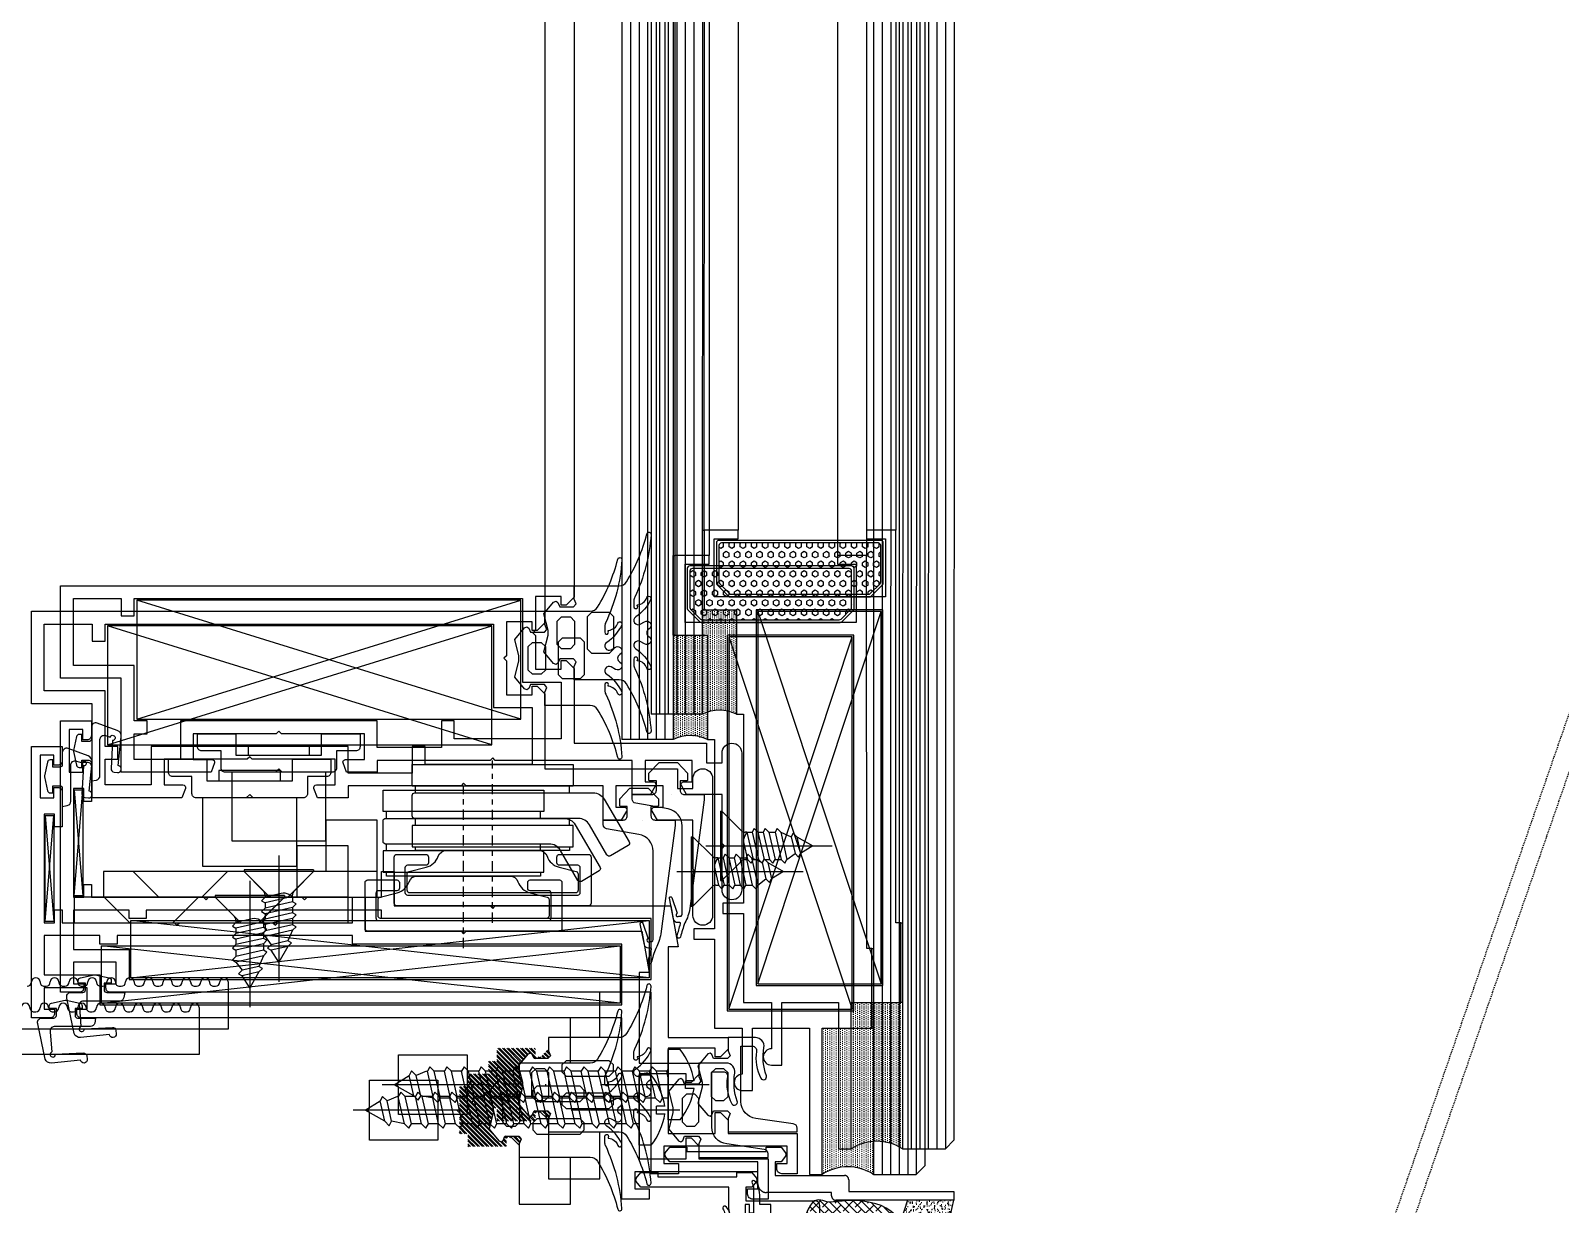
# Model space of a CAD drawing. Header units: inches. Extents: x 4821 to 127877, y 58012 to 433683.
# Drawn here: x 92570.2 to 92749, y 148926.7 to 149063.9 of the extents above; entities that cross this region are included whole.
import ezdxf

# ---------------------------------------------------------------- set-up
doc = ezdxf.new("R2010")
doc.units = ezdxf.units.IN
doc.header["$MEASUREMENT"] = 0
for name, pattern in [('$1$AUSGEZOGEN', [0]), ('$1$Center', [29.999999, 12, -6, 6, -6]), ('$1$DASHDOT', [25.4, 12.7, -6.35, 0, -6.35]), ('$1$DASHED2', [0.375, 0.25, -0.125])]:
    doc.linetypes.add(name, pattern=pattern)
for name, color, linetype in [('$1$A-HAT', 8, 'Continuous'), ('$1$ACC', 2, 'Continuous'), ('$1$BEAM', 2, 'Continuous'), ('A-FURN-FIXD', 10, 'Continuous'), ('A-FURN-FREE', 10, 'Continuous'), ('A-WAL-CMU', 7, 'Continuous')]:
    doc.layers.add(name, color=color, linetype=linetype)

# ---------------------------------------------------------------- blocks, each defined once
blk = doc.blocks.new('$1$GTSY500502')
at = {"color": 151}
blk.add_lwpolyline([(-1.78, 2.38, -0.668179), (-2.07, 1.7), (-2.35, 1.7), (-2.35, 0), (-2.01, -0.29), (-1.68, 0), (0, 0), (0, -0.49), (-1, -0.49), (-1, -0.99), (1.91, -0.99, 0.15392), (2.48, -0.81, -0.807191), (2.77, -1.07, -0.191853), (2.18, -1.52, -0.072848), (0.68, -1.72), (0, -1.72), (0, -3), (-2.5, -3), (-2.5, -2.5, 0.414214), (-2.8, -2.2), (-8.2, -2.2, 0.414214), (-8.5, -2.5), (-8.5, -3), (-11, -3), (-11, -1.72), (-11.68, -1.72, -0.072848), (-13.18, -1.52, -0.191853), (-13.77, -1.07, -0.807191), (-13.48, -0.81, 0.15392), (-12.91, -0.99), (-10, -0.99), (-10, -0.49), (-11, -0.49), (-11, 0), (-9.32, 0), (-8.99, -0.29), (-8.65, 0), (-8.65, 1.7), (-8.93, 1.7, -0.668179), (-9.22, 2.38), (-7.8, 3.8), (-3.2, 3.8)], format="xyb", close=True, dxfattribs=at)
blk.add_lwpolyline([(-3.64, 0.49), (-4.13, 0), (-6.87, 0), (-7.36, 0.49), (-7.36, 1.47), (-6.87, 1.96), (-4.13, 1.96), (-3.64, 1.47)], close=True, dxfattribs=at)
blk = doc.blocks.new('$1$silicone2')
at = {"ltscale": 0.5}
h = blk.add_hatch(dxfattribs=at)
h.set_pattern_fill('ANSI38', color=21, scale=5.416667, style=0)
h.set_pattern_definition([(45, (28504.06546, 7659.8265), (-0.478770216, 0.478770216), []), (135, (28504.06546, 7659.8265), (-1.43631065, 0.478770216), [1.692708333, -1.015625])])
h.paths.add_polyline_path([(-12.41, 16.77), (-12.72, 16.52), (-12.91, 16.28), (-13.01, 16.04), (-13.03, 15.8), (-13, 15.57), (-12.95, 15.33), (-12.88, 15.09), (-12.82, 14.85), (-12.79, 14.61), (-12.79, 14.35), (-12.8, 14.07), (-12.83, 13.76), (-12.87, 13.43), (-12.9, 13.05), (-12.93, 12.63), (-12.95, 12.15), (-12.95, 11.61), (-12.92, 11.03), (-12.86, 10.41), (-12.75, 9.78), (-12.59, 9.14), (-12.37, 8.52), (-12.07, 7.92), (-11.7, 7.36), (-11.24, 6.85), (-10.71, 6.41), (-10.11, 6.02), (-9.45, 5.7), (-8.75, 5.45), (-8.02, 5.26), (-7.27, 5.15), (-6.5, 5.11), (-5.73, 5.15), (-4.98, 5.26), (-4.25, 5.45), (-3.55, 5.7), (-2.89, 6.02), (-2.29, 6.41), (-1.76, 6.85), (-1.3, 7.36), (-0.93, 7.92), (-0.63, 8.52), (-0.41, 9.14), (-0.25, 9.78), (-0.14, 10.41), (-0.08, 11.03), (-0.05, 11.61), (-0.05, 12.15), (-0.07, 12.63), (-0.1, 13.05), (-0.13, 13.43), (-0.17, 13.76), (-0.2, 14.07), (-0.21, 14.35), (-0.21, 14.61), (-0.18, 14.85), (-0.12, 15.09), (-0.05, 15.33), (0, 15.57), (0.03, 15.8), (0.01, 16.04), (-0.09, 16.28), (-0.28, 16.52), (-0.59, 16.77), (-1.03, 17.02), (-1.59, 17.28), (-2.25, 17.52), (-3, 17.73), (-3.81, 17.92), (-4.68, 18.07), (-5.58, 18.16), (-6.5, 18.19), (-7.42, 18.16), (-8.32, 18.07), (-9.19, 17.92), (-10, 17.73), (-10.75, 17.52), (-11.41, 17.28), (-11.97, 17.02)])
h = blk.add_hatch()
h.set_pattern_fill('AR-SAND', color=11, scale=0.325)
h.set_pattern_definition([(37.5, (28504.06546, 7705.84134), (-0.020472841, 0.626217725), [0, -0.494, 0, -0.5525, 0, -0.528125]), (7.5, (28504.0655, 7705.8413), (0.57517743, 0.917197471), [0, -0.2665, 0, -0.44525, 0, -0.170625]), (327.5, (28503.6657, 7705.84134), (1.012096105, 0.001839192), [0, -0.1625, 0, -0.585, 0, -0.76375]), (317.5, (28503.6657, 7705.8413), (0.976991146, 0.285244559), [0, -0.08125, 0, -0.3835, 0, -0.43875])])
edge = h.paths.add_edge_path()
edge.add_arc((-7.69, -32.01), 32.92, 88.3807, 99.2846)
edge.add_line((-13, 0.48), (-13, 5.42))
edge.add_line((-13, 5.42), (-10.47, 6.26))
edge.add_line((-10.47, 6.26), (-10.11, 6.02))
edge.add_line((-10.11, 6.02), (-9.45, 5.7))
edge.add_line((-9.45, 5.7), (-8.75, 5.45))
edge.add_line((-8.75, 5.45), (-8.02, 5.26))
edge.add_line((-8.02, 5.26), (-7.27, 5.15))
edge.add_line((-7.27, 5.15), (-6.5, 5.11))
edge.add_line((-6.5, 5.11), (-5.73, 5.15))
edge.add_line((-5.73, 5.15), (-4.98, 5.26))
edge.add_line((-4.98, 5.26), (-4.25, 5.45))
edge.add_line((-4.25, 5.45), (-3.55, 5.7))
edge.add_line((-3.55, 5.7), (-2.89, 6.02))
edge.add_line((-2.89, 6.02), (-2.53, 6.26))
edge.add_line((-2.53, 6.26), (0, 5.42))
edge.add_line((0, 5.42), (0, 0))
edge.add_arc((-6.5, -23.05), 23.95, 74.2533, 90.6193)
at = {"color": 21, "ltscale": 0.5}
blk.add_lwpolyline([(-12.41, 16.77), (-12.72, 16.52), (-12.91, 16.28), (-13.01, 16.04), (-13.03, 15.8), (-13, 15.57), (-12.95, 15.33), (-12.88, 15.09), (-12.82, 14.85), (-12.79, 14.61), (-12.79, 14.35), (-12.8, 14.07), (-12.83, 13.76), (-12.87, 13.43), (-12.9, 13.05), (-12.93, 12.63), (-12.95, 12.15), (-12.95, 11.61), (-12.92, 11.03), (-12.86, 10.41), (-12.75, 9.78), (-12.59, 9.14), (-12.37, 8.52), (-12.07, 7.92), (-11.7, 7.36), (-11.24, 6.85), (-10.71, 6.41), (-10.11, 6.02), (-9.45, 5.7), (-8.75, 5.45), (-8.02, 5.26), (-7.27, 5.15), (-6.5, 5.11), (-5.73, 5.15), (-4.98, 5.26), (-4.25, 5.45), (-3.55, 5.7), (-2.89, 6.02), (-2.29, 6.41), (-1.76, 6.85), (-1.3, 7.36), (-0.93, 7.92), (-0.63, 8.52), (-0.41, 9.14), (-0.25, 9.78), (-0.14, 10.41), (-0.08, 11.03), (-0.05, 11.61), (-0.05, 12.15), (-0.07, 12.63), (-0.1, 13.05), (-0.13, 13.43), (-0.17, 13.76), (-0.2, 14.07), (-0.21, 14.35), (-0.21, 14.61), (-0.18, 14.85), (-0.12, 15.09), (-0.05, 15.33), (0, 15.57), (0.03, 15.8), (0.01, 16.04), (-0.09, 16.28), (-0.28, 16.52), (-0.59, 16.77), (-1.03, 17.02), (-1.59, 17.28), (-2.25, 17.52), (-3, 17.73), (-3.81, 17.92), (-4.68, 18.07), (-5.58, 18.16), (-6.5, 18.19), (-7.42, 18.16), (-8.32, 18.07), (-9.19, 17.92), (-10, 17.73), (-10.75, 17.52), (-11.41, 17.28), (-11.97, 17.02)], close=True, dxfattribs=at)
blk.add_lwpolyline([(-10.47, 6.26), (-13, 5.42), (-13, 1), (-14, 0, -0.12901), (0, 0), (0, 5.42), (-2.53, 6.26)], format="xyb", dxfattribs=at)
blk = doc.blocks.new('$1$Stay Arm 93652400PI')
at = {"layer": 'A-FURN-FIXD', "linetype": '$1$Center', "ltscale": 0.1}
blk.add_line((147.23, 130.15), (147.23, 149.12), dxfattribs=at)
at = {"layer": 'A-FURN-FIXD'}
for p, q in [((138.23, 145.32), (138.23, 146.12)), ((156.23, 145.32), (156.23, 146.12)), ((138.23, 141.52), (138.23, 142.32)), ((138.23, 141.52), (138.23, 142.32)), ((156.23, 141.52), (156.23, 142.3))]:
    blk.add_line(p, q, dxfattribs=at)
for points in [[(137.83, 146.12), (137.83, 148.62), (156.63, 148.62), (156.63, 146.12)], [(137.83, 139.02), (156.63, 139.02), (156.63, 141.52), (137.83, 141.52)]]:
    blk.add_lwpolyline(points, close=True, dxfattribs=at)
for points in [[(157.25, 142.32), (138.13, 142.32, -0.414214), (137.83, 142.62), (137.83, 145.02, -0.414214), (138.13, 145.32), (158.97, 145.32, -0.26675), (160.27, 144.58), (163.18, 139.58, -0.414214), (163.08, 139.17), (161, 137.96, -0.414214), (160.59, 138.07), (158.55, 141.58, 0.26675)], [(158.43, 132.12), (136.03, 132.12, -0.414214), (135.73, 132.42), (135.73, 137.82, -0.414214), (136.03, 138.12), (139.43, 138.12, -0.414214), (139.73, 137.82), (139.73, 137.16, -0.414214), (139.43, 136.86), (137.29, 136.86, 0.414214), (136.99, 136.56), (136.99, 133.68, 0.414214), (137.29, 133.38), (157.17, 133.38, 0.414214), (157.47, 133.68), (157.47, 136.56, 0.414214), (157.17, 136.86), (155.03, 136.86, -0.414214), (154.73, 137.16), (154.73, 137.82, -0.414214), (155.03, 138.12), (158.43, 138.12, -0.414214), (158.73, 137.82), (158.73, 132.42, -0.414214)], [(137.47, 136.13), (139.47, 136.62, 0.253533), (140.87, 137.91, -0.319758), (141.82, 138.58), (152.65, 138.58, -0.319758), (153.59, 137.91, 0.253533), (155, 136.62), (157, 136.13, -0.344221), (157.22, 135.83), (157.22, 133.93, -0.414214), (156.92, 133.63), (137.54, 133.63, -0.414214), (137.24, 133.93), (137.24, 135.83, -0.344221)]]:
    blk.add_lwpolyline(points, format="xyb", close=True, dxfattribs=at)
blk.add_lwpolyline([(156.23, 139.02), (156.23, 138.58), (138.23, 138.58), (138.23, 139.02)], dxfattribs=at)
blk = doc.blocks.new('$1$GTSY500109')
at = {"layer": 'A-FURN-FIXD'}
blk.add_lwpolyline([(5.93, -8.75, 0.57735), (5.07, -8.75, -1), (4.2, -8.25), (4.49, -7.75, 0.965781), (3.64, -7.22, -0.138673), (1.56, -8.98, -1.037842), (1.37, -8.52, 0.283592), (2.23, -7.43, -0.584426), (2.31, -7.4, 1.39494), (2.44, -7), (1.75, -7, 0.111575), (1.32, -7.1, -0.09543), (-6.01, -9, -0.91232), (-6.08, -8.51, 0.076551), (-0.47, -6.14, 0.260148), (0, -5.29), (0, 0), (1.56, 0), (2.11, -0.24), (2.45, 0.05), (2.45, 1.67), (1.96, 1.89), (1.81, 2.1), (1.92, 2.38), (3.29, 3.53), (5.21, 3.03), (5.79, 3.03), (7.71, 3.53), (9.08, 2.38), (9.19, 2.1), (9.03, 1.89), (8.55, 1.67), (8.55, 0.05), (8.88, -0.24), (9.44, 0), (11, 0), (11, -5.29, 0.260148), (11.47, -6.14, 0.076551), (17.08, -8.51, -0.91232), (17, -9, -0.09543), (9.68, -7.1, 0.111575), (9.25, -7), (8.55, -7, 1.39494), (8.69, -7.4, -0.584426), (8.77, -7.43, 0.283592), (9.62, -8.52, -1.037842), (9.43, -8.98, -0.138673), (7.36, -7.22, 0.965781), (6.51, -7.75), (6.8, -8.25, -1)], format="xyb", close=True, dxfattribs=at)
for points in [[(4.13, -0.07), (3.64, 0.42), (3.64, 1.47), (4.13, 1.96), (6.87, 1.96), (7.36, 1.47), (7.36, 0.42), (6.87, -0.07)], [(3.59, -4.6), (3.1, -4.11), (3.1, -2.07), (3.59, -1.58), (7.41, -1.58), (7.9, -2.07), (7.9, -4.11), (7.41, -4.6)]]:
    blk.add_lwpolyline(points, close=True, dxfattribs=at)
blk = doc.blocks.new('$1$Flat head screw 4.2x9mm')
at = {"color": 71}
for p, q in [((-4.05, 0), (-4.05, -0.19)), ((4.05, 0), (-4.05, 0)), ((4.05, 0), (4.05, -0.19)), ((4.05, -0.19), (-4.05, -0.19)), ((-4.05, -0.19), (-1.78, -2.47)), ((4.05, -0.19), (1.78, -2.47)), ((-1.6, -3.17), (-2.02, -3.59)), ((0.29, -2.74), (-1.6, -3.17)), ((-1.6, -2.89), (-1.6, -3.17)), ((1.6, -3.1), (-1.6, -3.83)), ((1.6, -3.1), (1.19, -2.88)), ((1.6, -3.1), (1.6, -2.89)), ((1.6, -3.1), (1.6, -3.73)), ((-2.02, -3.59), (-1.6, -3.83)), ((-1.6, -4.45), (-2.02, -4.87)), ((-2.02, -4.87), (-1.6, -5.11)), ((1.6, -3.73), (-1.6, -4.45)), ((-1.6, -3.83), (-1.6, -4.45)), ((1.6, -4.38), (-1.6, -5.11)), ((1.6, -5.01), (-1.6, -5.73)), ((-1.6, -5.11), (-1.6, -5.73)), ((2.02, -3.96), (1.6, -3.73)), ((1.6, -4.38), (2.02, -3.96)), ((1.6, -4.38), (1.6, -5.01)), ((2.02, -5.24), (1.6, -5.01)), ((1.6, -5.66), (2.02, -5.24)), ((-1.6, -5.73), (-2.02, -6.15)), ((-2.02, -6.15), (-1.6, -6.39)), ((-1.6, -7.12), (-2.02, -7.55)), ((1.6, -5.66), (-1.6, -6.39)), ((-1.6, -6.39), (-1.6, -7.12)), ((1.6, -6.4), (-1.6, -7.12)), ((1.6, -7.05), (-1.6, -7.78)), ((1.6, -7.05), (1.06, -8.29)), ((1.6, -5.66), (1.6, -6.4)), ((2.02, -6.63), (1.6, -6.4)), ((1.6, -7.05), (2.02, -6.63)), ((-2.02, -7.55), (-1.6, -7.78)), ((-1.6, -7.78), (-0.88, -8.73)), ((-0.88, -8.73), (-1.3, -9.15)), ((1.06, -8.29), (-0.88, -8.73)), ((1.48, -8.52), (1.06, -8.29)), ((1.06, -8.95), (1.48, -8.52)), ((-1.3, -9.15), (-0.88, -9.38)), ((1.06, -8.95), (-0.88, -9.38)), ((0, -10.79), (-0.88, -9.38)), ((1.06, -8.95), (0, -10.79))]:
    blk.add_line(p, q, dxfattribs=at)
at = {"color": 2}
blk.add_line((0, 1.7), (0, -13.07), dxfattribs=at)
at = {"color": 71}
for centre, radius, start, end in [((-2.2, -2.89), 0.6, 0, 45), ((0.57, -3.99), 1.28, 60.7936, 102.7393), ((2.2, -2.89), 0.6, 135, 180)]:
    blk.add_arc(centre, radius, start, end, dxfattribs=at)
blk = doc.blocks.new('$1$closekit')
at = {"layer": 'A-FURN-FREE'}
for p, q in [((-19.4, 14), (-16.4, 17)), ((-19.4, 9), (-16.4, 6)), ((-19.4, 1.05), (-16.4, 4.05)), ((-16.4, 4.05), (-18.67, 1.78)), ((-16.21, 4.05), (-16.4, 4.05)), ((-16.4, -4.05), (-16.4, 4.05)), ((-16.21, -4.05), (-16.21, 4.05)), ((-23.75, 2.02), (-23.99, 1.6)), ((-23.33, 1.6), (-23.75, 2.02)), ((-22.36, 2.02), (-22.6, 1.6)), ((-21.94, 1.6), (-22.36, 2.02)), ((-21.08, 2.02), (-21.32, 1.6)), ((-20.66, 1.6), (-21.08, 2.02)), ((-19.8, 2.02), (-20.04, 1.6)), ((-19.38, 1.6), (-19.8, 2.02)), ((-14.51, 0), (-29.28, 0)), ((-27, 0), (-25.59, 0.88)), ((-25.15, -1.06), (-27, 0)), ((-25.36, 1.3), (-25.59, 0.88)), ((-25.15, -1.06), (-25.59, 0.88)), ((-24.94, 0.88), (-25.36, 1.3)), ((-23.99, 1.6), (-24.94, 0.88)), ((-24.5, -1.06), (-24.94, 0.88)), ((-23.26, -1.6), (-23.99, 1.6)), ((-22.61, -1.6), (-23.33, 1.6)), ((-22.6, 1.6), (-23.33, 1.6)), ((-21.87, -1.6), (-22.6, 1.6)), ((-21.32, 1.6), (-21.94, 1.6)), ((-21.22, -1.6), (-21.94, 1.6)), ((-20.59, -1.6), (-21.32, 1.6)), ((-20.04, 1.6), (-20.66, 1.6)), ((-19.94, -1.6), (-20.66, 1.6)), ((-19.31, -1.6), (-20.04, 1.6)), ((-18.95, -0.29), (-19.38, 1.6)), ((-19.1, 1.6), (-19.38, 1.6)), ((-25.15, -1.06), (-24.73, -1.48)), ((-24.73, -1.48), (-24.5, -1.06)), ((-23.26, -1.6), (-24.5, -1.06)), ((-23.26, -1.6), (-22.84, -2.02)), ((-22.84, -2.02), (-22.61, -1.6)), ((-21.87, -1.6), (-22.61, -1.6)), ((-21.87, -1.6), (-21.45, -2.02)), ((-21.45, -2.02), (-21.22, -1.6)), ((-20.59, -1.6), (-21.22, -1.6)), ((-20.59, -1.6), (-20.17, -2.02)), ((-20.17, -2.02), (-19.94, -1.6)), ((-19.31, -1.6), (-19.94, -1.6)), ((-19.4, -1.05), (-16.4, -4.05)), ((-19.31, -1.6), (-19.08, -1.19)), ((-19.31, -1.6), (-19.1, -1.6)), ((-16.4, -4.05), (-18.67, -1.78)), ((-16.21, -4.05), (-16.4, -4.05))]:
    blk.add_line(p, q, dxfattribs=at)
blk.add_lwpolyline([(-16.4, -11.5), (-16.4, 20.5), (-19.4, 20.5), (-19.4, -11.5), (-10.4, -11.5), (-10.4, -5.5), (-16.4, -5.5)], dxfattribs=at)
blk.add_lwpolyline([(-4.3, -6.75, -0.414214), (-4.8, -6.25), (-4.8, -0.4), (-4.4, 0), (-4.8, 0.4), (-4.8, 6.25, -0.414214), (-4.3, 6.75), (-2.3, 6.75), (-2.3, 9, -0.414214), (-1.8, 9.5), (-0.3, 9.5), (-0.3, 5), (-2.8, 5), (-2.8, -5), (-0.3, -5), (-0.3, -9.5), (-1.8, -9.5, -0.414214), (-2.3, -9), (-2.3, -6.75)], format="xyb", close=True, dxfattribs=at)
for points in [[(-12.8, 5.5), (-12.8, -5.5), (-4.8, -5.5), (-4.8, 5.5)], [(-2.8, -3.59), (-1.62, -3.59), (-1.62, 3.59), (-2.8, 3.59)]]:
    blk.add_lwpolyline(points, close=True, dxfattribs=at)
for centre, radius, start, end in [((-19.1, 2.2), 0.6, 270, 315), ((-19.1, -2.2), 0.6, 45, 90), ((-20.2, -0.57), 1.28, 330.7936, 12.7393)]:
    blk.add_arc(centre, radius, start, end, dxfattribs=at)
blk = doc.blocks.new('$1$latsg')
at = {"color": 16}
blk.add_line((0, -4.63), (0, -4.63), dxfattribs=at)
at = {"color": 151}
blk.add_lwpolyline([(0, -2.33, -0.414214), (-0.5, -2.83), (-1.6, -2.83), (-1.6, -2.05, 0.414214), (-1.7, -1.95), (-2.49, -1.95), (-3.73, -3.14), (-3.73, -5.28), (-2.49, -6.47), (-1.7, -6.47, 0.414214), (-1.6, -6.37), (-1.6, -5.59), (-0.5, -5.59, -0.414214), (0, -6.09), (0, -8.42), (0.49, -8.42, 0.033024), (0.62, -8.41), (13.31, -6.73, 0.089231), (14.99, -6.16, -0.031349), (16.66, -5.63, 1.042186), (16.52, -5.25, 0.003956), (15.1, -5.64, -0.540004), (14.96, -5.55), (14.96, -5.32, 0.357511), (14.56, -4.83), (12.11, -4.34, 0.933108), (12.03, -4.63), (13.86, -5.26, -1.216572), (14.2, -5.46, -0.554991), (13.97, -5.84), (3.65, -5.84, -0.36397), (1.68, -4.19), (1.02, -0.41, 0.36397), (0.52, 0), (0, 0)], format="xyb", close=True, dxfattribs=at)
blk = doc.blocks.new('$1$GTSY500112')
at = {"layer": 'A-FURN-FIXD'}
blk.add_lwpolyline([(5.93, -11.75, 0.57735), (5.07, -11.75, -1), (4.2, -11.25), (4.49, -10.75, 0.965781), (3.64, -10.22, -0.138673), (1.56, -11.98, -1.037842), (1.37, -11.52, 0.283592), (2.23, -10.43, -0.584426), (2.31, -10.4, 1.39494), (2.44, -10), (1.75, -10, 0.111575), (1.32, -10.1, -0.09543), (-6.01, -12, -0.91232), (-6.08, -11.51, 0.076551), (-0.47, -9.14, 0.260148), (0, -8.29), (0, 0), (1.56, 0), (2.11, -0.24), (2.45, 0.05), (2.45, 1.67), (1.96, 1.89), (1.81, 2.1), (1.92, 2.38), (3.29, 3.53), (5.21, 3.03), (5.79, 3.03), (7.71, 3.53), (9.08, 2.38), (9.19, 2.1), (9.03, 1.89), (8.55, 1.67), (8.55, 0.05), (8.88, -0.24), (9.44, 0), (11, 0), (11, -8.29, 0.260148), (11.47, -9.14, 0.076551), (17.08, -11.51, -0.91232), (17, -12, -0.09543), (9.68, -10.1, 0.111575), (9.25, -10), (8.55, -10, 1.39494), (8.69, -10.4, -0.584426), (8.77, -10.43, 0.283592), (9.62, -11.52, -1.037842), (9.43, -11.98, -0.138673), (7.36, -10.22, 0.965781), (6.51, -10.75), (6.8, -11.25, -1)], format="xyb", close=True, dxfattribs=at)
for points in [[(4.13, -0.07), (3.64, 0.42), (3.64, 1.47), (4.13, 1.96), (6.87, 1.96), (7.36, 1.47), (7.36, 0.42), (6.87, -0.07)], [(4.01, -1.58), (4.5, -2.07), (4.5, -7.11), (4.01, -7.6), (3.19, -7.6), (2.7, -7.11), (2.7, -2.07), (3.19, -1.58)], [(7.81, -7.6), (6.99, -7.6), (6.5, -7.11), (6.5, -2.07), (6.99, -1.58), (7.81, -1.58), (8.3, -2.07), (8.3, -7.11)]]:
    blk.add_lwpolyline(points, close=True, dxfattribs=at)
blk = doc.blocks.new('$1$butile2')
h = blk.add_hatch(color=11)
h.dxf.hatch_style = 1
h.paths.add_polyline_path([(9.3, 0.2), (0, 0.2), (0, 0), (9.3, 0)])
at = {"color": 11}
blk.add_lwpolyline([(9.3, 0.2), (0, 0.2), (0, 0), (9.3, 0)], close=True, dxfattribs=at)
blk = doc.blocks.new('$1$inner silicone')
h = blk.add_hatch()
h.set_pattern_fill('DOTS', scale=4)
h.paths.add_polyline_path([(12.2, 0), (12.2, -0.2), (12.2, -4), (0, -4, 0.23607), (0, 0)])
at = {"color": 7}
blk.add_line((12.2, -0.2), (12.2, 0), dxfattribs=at)
blk.add_arc((-4, -2), 4.47, 333.4347, 26.5653, dxfattribs=at)
blk = doc.blocks.new('$1$RHS4.2x32')
at = {"layer": 'A-FURN-FIXD'}
for p, q in [((1.42, 4.1), (0, 4.1)), ((0, -4.1), (0, 4.1)), ((-27.85, 2.1), (-28.13, 1.58)), ((-27.33, 1.58), (-27.85, 2.1)), ((-25.85, 2.1), (-26.14, 1.58)), ((-25.33, 1.58), (-25.85, 2.1)), ((-23.85, 2.1), (-24.14, 1.58)), ((-23.33, 1.58), (-23.85, 2.1)), ((-21.86, 2.1), (-22.14, 1.58)), ((-21.33, 1.58), (-21.86, 2.1)), ((-19.86, 2.1), (-20.15, 1.58)), ((-19.86, 2.1), (-19.34, 1.58)), ((-17.86, 2.1), (-18.15, 1.58)), ((-17.34, 1.58), (-17.86, 2.1)), ((-15.86, 2.1), (-16.15, 1.58)), ((-15.34, 1.58), (-15.86, 2.1)), ((-13.87, 2.1), (-14.15, 1.58)), ((-13.34, 1.58), (-13.87, 2.1)), ((-11.87, 2.1), (-12.16, 1.58)), ((-11.35, 1.58), (-11.87, 2.1)), ((-9.87, 2.1), (-10.16, 1.58)), ((-9.35, 1.58), (-9.87, 2.1)), ((-7.88, 2.1), (-8.16, 1.58)), ((-7.35, 1.58), (-7.88, 2.1)), ((-5.88, 2.1), (-6.17, 1.58)), ((-5.36, 1.58), (-5.88, 2.1)), ((-3.88, 2.1), (-4.17, 1.58)), ((-3.36, 1.58), (-3.88, 2.1)), ((-1.88, 2.1), (-2.17, 1.58)), ((-1.36, 1.58), (-1.88, 2.1)), ((0, 1.89), (-0.17, 1.58)), ((-32, 0), (-30.26, 1.09)), ((-29.72, -1.3), (-32, 0)), ((-29.98, 1.61), (-30.26, 1.09)), ((-29.72, -1.3), (-30.26, 1.09)), ((-29.45, 1.09), (-29.98, 1.61)), ((-28.23, 1.58), (-29.45, 1.09)), ((-28.91, -1.3), (-29.45, 1.09)), ((-27.42, -1.58), (-28.13, 1.58)), ((-26.14, 1.58), (-27.33, 1.58)), ((-26.61, -1.58), (-27.33, 1.58)), ((-25.42, -1.58), (-26.14, 1.58)), ((-24.61, -1.58), (-25.33, 1.58)), ((-24.14, 1.58), (-25.33, 1.58)), ((-23.43, -1.58), (-24.14, 1.58)), ((-22.62, -1.58), (-23.33, 1.58)), ((-22.14, 1.58), (-23.33, 1.58)), ((-21.43, -1.58), (-22.14, 1.58)), ((-20.62, -1.58), (-21.33, 1.58)), ((-20.15, 1.58), (-21.33, 1.58)), ((-19.43, -1.58), (-20.15, 1.58)), ((-18.62, -1.58), (-19.34, 1.58)), ((-18.15, 1.58), (-19.34, 1.58)), ((-17.43, -1.58), (-18.15, 1.58)), ((-16.63, -1.58), (-17.34, 1.58)), ((-16.15, 1.58), (-17.34, 1.58)), ((-15.44, -1.58), (-16.15, 1.58)), ((-14.63, -1.58), (-15.34, 1.58)), ((-14.15, 1.58), (-15.34, 1.58)), ((-13.44, -1.58), (-14.15, 1.58)), ((-13.44, -1.58), (-14.15, 1.58)), ((-12.63, -1.58), (-13.34, 1.58)), ((-12.16, 1.58), (-13.34, 1.58)), ((-11.44, -1.58), (-12.16, 1.58)), ((-10.63, -1.58), (-11.35, 1.58)), ((-10.16, 1.58), (-11.35, 1.58)), ((-9.45, -1.58), (-10.16, 1.58)), ((-8.64, -1.58), (-9.35, 1.58)), ((-8.16, 1.58), (-9.35, 1.58)), ((-7.45, -1.58), (-8.16, 1.58)), ((-6.64, -1.58), (-7.35, 1.58)), ((-6.17, 1.58), (-7.35, 1.58)), ((-5.45, -1.58), (-6.17, 1.58)), ((-4.64, -1.58), (-5.36, 1.58)), ((-4.17, 1.58), (-5.36, 1.58)), ((-3.45, -1.58), (-4.17, 1.58)), ((-3.45, -1.58), (-4.17, 1.58)), ((-2.64, -1.58), (-3.36, 1.58)), ((-2.17, 1.58), (-3.36, 1.58)), ((-1.46, -1.58), (-2.17, 1.58)), ((-0.65, -1.58), (-1.36, 1.58)), ((-0.17, 1.58), (-1.36, 1.58)), ((0, 0.81), (-0.17, 1.58)), ((3.05, 0.46), (2.04, 0.46)), ((2.04, -0.46), (2.04, 0.46)), ((-29.72, -1.3), (-29.2, -1.82)), ((-29.2, -1.82), (-28.91, -1.3)), ((-27.42, -1.58), (-28.91, -1.3)), ((-27.42, -1.58), (-26.9, -2.1)), ((-26.9, -2.1), (-26.61, -1.58)), ((-25.42, -1.58), (-26.61, -1.58)), ((-25.42, -1.58), (-24.9, -2.1)), ((-24.9, -2.1), (-24.61, -1.58)), ((-23.43, -1.58), (-24.61, -1.58)), ((-23.43, -1.58), (-22.9, -2.1)), ((-22.9, -2.1), (-22.62, -1.58)), ((-21.43, -1.58), (-22.62, -1.58)), ((-21.43, -1.58), (-20.91, -2.1)), ((-20.91, -2.1), (-20.62, -1.58)), ((-19.43, -1.58), (-20.62, -1.58)), ((-19.43, -1.58), (-18.91, -2.1)), ((-18.91, -2.1), (-18.62, -1.58)), ((-17.43, -1.58), (-18.62, -1.58)), ((-17.43, -1.58), (-16.91, -2.1)), ((-16.91, -2.1), (-16.63, -1.58)), ((-15.44, -1.58), (-16.63, -1.58)), ((-15.44, -1.58), (-14.91, -2.1)), ((-14.91, -2.1), (-14.63, -1.58)), ((-13.44, -1.58), (-14.63, -1.58)), ((-13.44, -1.58), (-12.92, -2.1)), ((-12.92, -2.1), (-12.63, -1.58)), ((-11.44, -1.58), (-12.63, -1.58)), ((-11.44, -1.58), (-10.92, -2.1)), ((-10.92, -2.1), (-10.63, -1.58)), ((-9.45, -1.58), (-10.63, -1.58)), ((-9.45, -1.58), (-8.92, -2.1)), ((-8.92, -2.1), (-8.64, -1.58)), ((-7.45, -1.58), (-8.64, -1.58)), ((-7.45, -1.58), (-6.93, -2.1)), ((-6.93, -2.1), (-6.64, -1.58)), ((-5.45, -1.58), (-6.64, -1.58)), ((-5.45, -1.58), (-4.93, -2.1)), ((-4.93, -2.1), (-4.64, -1.58)), ((-3.45, -1.58), (-4.64, -1.58)), ((-3.45, -1.58), (-2.93, -2.1)), ((-2.93, -2.1), (-2.64, -1.58)), ((-1.46, -1.58), (-2.64, -1.58)), ((-1.46, -1.58), (-0.93, -2.1)), ((-0.93, -2.1), (-0.65, -1.58)), ((0, -1.58), (-0.65, -1.58)), ((3.05, -0.46), (2.04, -0.46)), ((1.42, -4.1), (0, -4.1))]:
    blk.add_line(p, q, dxfattribs=at)
at = {"layer": 'A-FURN-FIXD', "linetype": '$1$DASHDOT'}
blk.add_line((4.78, 0), (-34, 0), dxfattribs=at)
at = {"layer": 'A-FURN-FIXD'}
for centre, start, end in [((-5.01, -0.91), 9.6294, 37.9057), ((-5.01, 0.91), 322.0943, 350.3706)]:
    blk.add_arc(centre, 8.15, start, end, dxfattribs=at)
blk = doc.blocks.new('FIRST SLAB EDGE')
at = {"extrusion": (5.69003e-07, 1.56101e-06, 1)}
h = blk.add_hatch(dxfattribs=at)
h.set_pattern_fill('HEX', color=140, scale=3, angle=89.9998)
h.set_pattern_definition([(89.99978104, (645689.60676, -1331315.18946), (-0.64951905283, 2.4822e-06), [0.375, -0.75]), (209.99978104, (645689.60676, -1331315.18946), (0.3247573768, -0.5625012411), [0.375, -0.75]), (149.99978104, (645689.60676, -1331314.81446), (-0.32476167605, -0.5624987589), [0.375, -0.75])])
edge = h.paths.add_edge_path()
edge.add_line((1200827.65, -1728395.35), (1200827.66, -1728399.6))
edge.add_arc((1200827.96, -1728399.6), 0.3, -539.9998, -494.9998)
edge.add_line((1200827.74, -1728399.81), (1200828.89, -1728400.96))
edge.add_arc((1200829.1, -1728400.75), 0.3, -494.9998, -449.9998)
edge.add_line((1200829.1, -1728401.05), (1200845.11, -1728401.05))
edge.add_arc((1200845.11, -1728400.75), 0.3, -449.9998, -404.9998)
edge.add_line((1200845.32, -1728400.96), (1200846.47, -1728399.81))
edge.add_arc((1200846.26, -1728399.6), 0.3, -404.9998, -359.9998)
edge.add_line((1200846.56, -1728399.6), (1200846.55, -1728395.35))
edge.add_arc((1200846.25, -1728395.35), 0.3, -359.9998, -269.9998)
edge.add_line((1200846.25, -1728395.05), (1200827.95, -1728395.05))
edge.add_arc((1200827.95, -1728395.35), 0.3, -629.9998, -539.9998)
h = blk.add_hatch(dxfattribs=at)
h.set_pattern_fill('DOTS', scale=4, angle=89.9998)
h.set_pattern_definition([(89.99978104, (643348.45462, -1337671.06362), (-0.2499995223, 0.12500095539), [0, -0.25])])
h.paths.add_polyline_path([(1200843.11, -1728448.75), (1200843.11, -1728465.85, -0.293351), (1200849.11, -1728465.85), (1200849.11, -1728448.75), (1200848.91, -1728448.75)])
h = blk.add_hatch(dxfattribs=at)
h.set_pattern_fill('ANSI32', angle=89.9998)
h.set_pattern_definition([(134.99978104, (638250.49382, -1317287.3258), (-0.2651660563, -0.2651640296), []), (134.99978104, (638250.49382, -1317287.14903), (-0.2651660563, -0.2651640296), [])])
h.paths.add_polyline_path([(1200801.71, -1728462.6), (1200801.71, -1728461.1), (1200800.71, -1728461.1), (1200800.71, -1728458.65), (1200800.41, -1728458.35), (1200800.71, -1728458.05), (1200800.71, -1728455.6), (1200801.71, -1728455.6), (1200801.71, -1728454.1), (1200806.21, -1728454.1), (1200806.21, -1728455.1), (1200806.81, -1728455.1), (1200807.71, -1728454.2), (1200807.71, -1728454.41), (1200807.95, -1728454.96), (1200807.65, -1728455.3), (1200806.03, -1728455.3), (1200805.82, -1728454.81), (1200805.61, -1728454.66), (1200805.33, -1728454.77), (1200804.18, -1728456.14), (1200804.67, -1728458.06), (1200804.67, -1728458.64), (1200804.18, -1728460.56), (1200805.33, -1728461.93), (1200805.61, -1728462.04), (1200805.82, -1728461.89), (1200806.03, -1728461.4), (1200807.65, -1728461.4), (1200807.95, -1728461.74), (1200807.71, -1728462.29), (1200807.71, -1728462.5), (1200806.81, -1728461.6), (1200806.21, -1728461.6), (1200806.21, -1728462.6)])
at = {"layer": '$1$A-HAT', "linetype": '$1$DASHED2', "ltscale": 0.5, "extrusion": (5.69003e-07, 1.56101e-06, 1), "elevation": -2.34}
blk.add_lwpolyline([(1200907.54, -1728477.85), (1201072.75, -1728002.24), (1200907.58, -1727670.55)], dxfattribs=at)
at = {"layer": '$1$ACC', "color": 101, "extrusion": (5.69003e-07, 1.56101e-06, 1), "elevation": -2.01}
for points in [[(1200827.65, -1728394.75, 0.414214), (1200827.35, -1728395.05), (1200827.35, -1728399.72, 0.198912), (1200827.44, -1728399.94), (1200828.77, -1728401.26, 0.198912), (1200828.98, -1728401.35), (1200845.23, -1728401.35, 0.198912), (1200845.44, -1728401.26), (1200846.77, -1728399.94, 0.198912), (1200846.85, -1728399.72), (1200846.85, -1728395.05, 0.414214), (1200846.55, -1728394.75)], [(1200827.65, -1728395.35), (1200827.65, -1728399.6, 0.198912), (1200827.74, -1728399.81), (1200828.89, -1728400.96, 0.198912), (1200829.1, -1728401.05), (1200845.11, -1728401.05, 0.198912), (1200845.32, -1728400.96), (1200846.47, -1728399.81, 0.198912), (1200846.55, -1728399.6), (1200846.55, -1728395.35, 0.414214), (1200846.25, -1728395.05), (1200827.95, -1728395.05, 0.414214)]]:
    blk.add_lwpolyline(points, format="xyb", close=True, dxfattribs=at)
at = {"color": 165, "linetype": 'Continuous', "extrusion": (5.69003e-07, 1.56101e-06, 1)}
for p, q in [((1200849.15, -1727682.55, 0), (1200849.11, -1728465.85, 0)), ((1200850.15, -1727682.55, 0), (1200850.11, -1728465.85, 0)), ((1200851.15, -1727682.55, 0), (1200851.11, -1728465.85, 0)), ((1200852.15, -1727682.55, 0), (1200852.11, -1728465.85, 0)), ((1200853.15, -1727682.55, 0), (1200853.11, -1728465.85, 0)), ((1200854.15, -1727682.55, 0), (1200854.11, -1728465.85, 0)), ((1200855.15, -1727683.55, 0), (1200855.11, -1728464.85, 0)), ((1200819.75, -1727733.35, 0), (1200819.71, -1728415.05, 0)), ((1200820.75, -1727733.35, 0), (1200820.71, -1728415.05, 0)), ((1200821.75, -1727733.35, 0), (1200821.71, -1728415.05, 0)), ((1200822.75, -1727733.35, 0), (1200822.71, -1728415.05, 0)), ((1200823.75, -1727733.35, 0), (1200823.71, -1728415.05, 0)), ((1200824.75, -1727733.35, 0), (1200824.71, -1728415.05, 0)), ((1200825.75, -1727733.35, 0), (1200825.7, -1728415.05, 0)), ((1200825.7, -1728415.05, 0), (1200819.71, -1728415.05, 0)), ((1200854.11, -1728465.85, 0), (1200855.11, -1728464.85, 0)), ((1200849.11, -1728465.85, 0), (1200854.11, -1728465.85, 0))]:
    blk.add_line(p, q, dxfattribs=at)
at = {"color": 31, "extrusion": (5.69003e-07, 1.56101e-06, 1)}
for p, q in [((1200810.75, -1727748.35, 0), (1200810.71, -1728400.05, 0)), ((1200825.95, -1727754.85, 0), (1200825.9, -1728393.55, 0)), ((1200829.95, -1727754.85, 0), (1200829.9, -1728393.55, 0)), ((1200844.95, -1727754.85, 0), (1200844.9, -1728393.55, 0)), ((1200848.35, -1727754.85, 0), (1200848.3, -1728393.55, 0)), ((1200748.81, -1728446.85, 0), (1200749.01, -1728446.85, 0)), ((1200751.01, -1728446.85, 0), (1200751.21, -1728446.85, 0)), ((1200753.21, -1728446.85, 0), (1200753.41, -1728446.85, 0)), ((1200755.41, -1728446.85, 0), (1200755.61, -1728446.85, 0)), ((1200757.61, -1728446.85, 0), (1200757.81, -1728446.85, 0)), ((1200759.81, -1728446.85, 0), (1200760.01, -1728446.85, 0)), ((1200762.01, -1728446.85, 0), (1200762.21, -1728446.85, 0)), ((1200764.21, -1728446.85, 0), (1200764.41, -1728446.85, 0)), ((1200766.41, -1728446.85, 0), (1200766.61, -1728446.85, 0)), ((1200768.61, -1728446.85, 0), (1200768.81, -1728446.85, 0)), ((1200770.31, -1728446.35, 0), (1200770.31, -1728451.85, 0)), ((1200813.71, -1728452.85, 0), (1200813.71, -1728447.55, 0)), ((1200770.31, -1728451.85, 0), (1200682.41, -1728451.85, 0))]:
    blk.add_line(p, q, dxfattribs=at)
at = {"color": 16, "linetype": 'Continuous', "extrusion": (5.69003e-07, 1.56101e-06, 1)}
blk.add_line((1200825.7, -1728393.55, 0), (1200825.7, -1728402.85, 0), dxfattribs=at)
at = {"color": 52, "extrusion": (5.69003e-07, 1.56101e-06, 1)}
for p, q in [((1200759.61, -1728415.65, 0), (1200804.51, -1728401.75, 0)), ((1200804.51, -1728415.65, 0), (1200759.61, -1728401.75, 0)), ((1200832.21, -1728403.05, 0), (1200846.61, -1728446.55, 0)), ((1200832.21, -1728446.55, 0), (1200846.61, -1728403.05, 0)), ((1200752.31, -1728436.3, 0), (1200753.31, -1728423.9, 0)), ((1200752.31, -1728423.9, 0), (1200753.31, -1728436.3, 0)), ((1200819.51, -1728445.85, 0), (1200758.91, -1728439.15, 0)), ((1200758.91, -1728445.85, 0), (1200819.51, -1728439.15, 0))]:
    blk.add_line(p, q, dxfattribs=at)
at = {"color": 16, "linetype": 'Continuous', "extrusion": (5.69003e-07, 1.56101e-06, 1), "elevation": -2.01}
blk.add_lwpolyline([(1200825.9, -1728402.85), (1200829.71, -1728402.85), (1200829.71, -1728415.05), (1200830.51, -1728415.05), (1200830.51, -1728437.15), (1200828.11, -1728437.15), (1200828.11, -1728438.35), (1200830.51, -1728438.35), (1200830.51, -1728448.75), (1200833.78, -1728448.75), (1200833.78, -1728454.16, 1), (1200833.78, -1728456.06), (1200834.98, -1728456.06), (1200834.98, -1728448.75), (1200841.61, -1728448.75), (1200841.61, -1728465.85), (1200843.11, -1728465.85), (1200843.11, -1728448.75), (1200848.91, -1728448.75), (1200848.91, -1728439.45), (1200848.31, -1728439.45), (1200848.3, -1728393.55), (1200844.9, -1728393.55), (1200844.9, -1728394.55), (1200847.1, -1728394.55), (1200847.1, -1728401.35), (1200827.1, -1728401.35), (1200827.1, -1728394.55), (1200829.9, -1728394.55), (1200829.9, -1728393.55), (1200825.9, -1728393.55)], format="xyb", dxfattribs=at)
at = {"color": 16, "extrusion": (5.69003e-07, 1.56101e-06, 1), "elevation": -2.01}
blk.add_lwpolyline([(1200830.31, -1728435.6, -1), (1200828.01, -1728435.6), (1200828.01, -1728430.75), (1200828.31, -1728430.45), (1200828.01, -1728430.15), (1200828.01, -1728424.45), (1200823.87, -1728424.45), (1200823.26, -1728423.4, -0.57735), (1200823.52, -1728422.95), (1200824.51, -1728422.95), (1200824.51, -1728420.45), (1200819.01, -1728420.45), (1200819.01, -1728422.95), (1200819.99, -1728422.95, -0.57735), (1200820.25, -1728423.4), (1200819.64, -1728424.45), (1200817.51, -1728424.45), (1200817.51, -1728420.45), (1200801.51, -1728420.45), (1200801.21, -1728420.15), (1200800.91, -1728420.45), (1200787.71, -1728420.45), (1200787.71, -1728421.85), (1200784.12, -1728421.85), (1200783.72, -1728420.75, -0.520567), (1200784.01, -1728420.35), (1200786.21, -1728420.35), (1200786.21, -1728417.35), (1200776.51, -1728417.35), (1200776.21, -1728417.05), (1200775.91, -1728417.35), (1200766.21, -1728417.35), (1200766.21, -1728420.35), (1200768.41, -1728420.35, -0.520567), (1200768.69, -1728420.75), (1200768.29, -1728421.85), (1200757.81, -1728421.85), (1200757.81, -1728410.85), (1200750.71, -1728410.85), (1200750.71, -1728400.05), (1200810.71, -1728400.05), (1200810.71, -1728400.05), (1200810.71, -1728401.4), (1200809.81, -1728402.3), (1200809.21, -1728402.3), (1200809.21, -1728401.3), (1200806.21, -1728401.3), (1200806.21, -1728405.25), (1200805.91, -1728405.55), (1200806.21, -1728405.85), (1200806.21, -1728409.8), (1200809.21, -1728409.8), (1200809.21, -1728408.8), (1200809.81, -1728408.8), (1200810.71, -1728409.7), (1200810.71, -1728418.45), (1200826.21, -1728418.45), (1200826.21, -1728420.75), (1200828.01, -1728420.75), (1200828.01, -1728419.6, -1), (1200830.31, -1728419.6)], format="xyb", close=True, dxfattribs=at)
blk.add_lwpolyline([(1200764.71, -1728415.85), (1200764.71, -1728420.35), (1200759.31, -1728420.35), (1200759.31, -1728417.35), (1200760.81, -1728417.35), (1200760.81, -1728415.85), (1200759.31, -1728415.85), (1200759.31, -1728409.35), (1200752.21, -1728409.35), (1200752.21, -1728401.55), (1200757.81, -1728401.55), (1200757.81, -1728403.55), (1200759.31, -1728403.55), (1200759.31, -1728401.55), (1200804.71, -1728401.55), (1200804.71, -1728411.3), (1200809.21, -1728411.3), (1200809.21, -1728417.95), (1200796.71, -1728417.95), (1200796.71, -1728415.85), (1200795.21, -1728415.85), (1200795.21, -1728418.95), (1200787.71, -1728418.95), (1200787.71, -1728415.85)], close=True, dxfattribs=at)
at = {"color": 52, "extrusion": (5.69003e-07, 1.56101e-06, 1), "elevation": -2.01}
for points in [[(1200759.61, -1728401.75), (1200759.61, -1728415.65), (1200804.51, -1728415.65), (1200804.51, -1728401.75)], [(1200832.21, -1728446.55), (1200846.61, -1728446.55), (1200846.61, -1728403.05), (1200832.21, -1728403.05)], [(1200753.31, -1728423.9), (1200753.31, -1728436.3), (1200752.31, -1728436.3), (1200752.31, -1728423.9)], [(1200758.91, -1728445.85), (1200758.91, -1728439.15), (1200819.51, -1728439.15), (1200819.51, -1728445.85)]]:
    blk.add_lwpolyline(points, close=True, dxfattribs=at)
at = {"color": 16, "linetype": 'Continuous', "extrusion": (5.69003e-07, 1.56101e-06, 1), "elevation": -2.01}
for points in [[(1200832.01, -1728446.75), (1200846.81, -1728446.75), (1200846.81, -1728402.85), (1200832.01, -1728402.85)], [(1200788.21, -1728438.95), (1200788.21, -1728437.95), (1200760.71, -1728437.95), (1200760.71, -1728438.95), (1200758.71, -1728438.95), (1200758.71, -1728437.95), (1200752.21, -1728437.95), (1200752.21, -1728442.55), (1200758.71, -1728442.55), (1200758.71, -1728446.05), (1200819.71, -1728446.05), (1200819.71, -1728438.95)]]:
    blk.add_lwpolyline(points, close=True, dxfattribs=at)
at = {"color": 16, "extrusion": (5.69003e-07, 1.56101e-06, 1), "elevation": -2.01}
blk.add_lwpolyline([(1200756.51, -1728447.55), (1200756.51, -1728447.55, -0.414214), (1200756.01, -1728447.05), (1200756.01, -1728446.55), (1200757.21, -1728446.55), (1200757.21, -1728444.05), (1200752.21, -1728444.05), (1200752.21, -1728446.55), (1200753.41, -1728446.55), (1200753.41, -1728447.05, -0.414214), (1200752.91, -1728447.55), (1200750.71, -1728447.55), (1200750.71, -1728415.85), (1200754.31, -1728415.85), (1200754.31, -1728417.55, -0.414214), (1200753.81, -1728418.05), (1200753.31, -1728418.05), (1200753.31, -1728416.85), (1200751.71, -1728416.85), (1200751.71, -1728421.85), (1200753.31, -1728421.85), (1200753.31, -1728420.65), (1200753.81, -1728420.65, -0.414214), (1200754.31, -1728421.15), (1200754.31, -1728425.25), (1200753.41, -1728425.25), (1200753.41, -1728423.75), (1200752.21, -1728423.75), (1200752.21, -1728436.45), (1200753.41, -1728436.45), (1200753.41, -1728434.95), (1200754.31, -1728434.95), (1200754.31, -1728436.45), (1200767.41, -1728436.45), (1200767.71, -1728436.75), (1200768.01, -1728436.45), (1200778.91, -1728436.45), (1200779.21, -1728436.75), (1200779.51, -1728436.45), (1200788.21, -1728436.45), (1200788.21, -1728433.45), (1200789.71, -1728433.45), (1200789.71, -1728437.45), (1200800.91, -1728437.45), (1200801.21, -1728437.75), (1200801.51, -1728437.45), (1200822.02, -1728437.45), (1200822.9, -1728442.26), (1200821.71, -1728442.26), (1200821.71, -1728452.85), (1200828.71, -1728452.85), (1200828.71, -1728454.2), (1200827.81, -1728455.1), (1200827.21, -1728455.1), (1200827.21, -1728454.1), (1200821.71, -1728454.1), (1200821.71, -1728464.05), (1200827.21, -1728464.05), (1200827.21, -1728461.6), (1200827.81, -1728461.6), (1200828.71, -1728462.5), (1200828.71, -1728464.05), (1200836.8, -1728464.05), (1200836.8, -1728468.75), (1200835, -1728468.75, -0.414214), (1200834.4, -1728468.15), (1200834.4, -1728467.55), (1200835.6, -1728467.55), (1200835.6, -1728465.55), (1200821.21, -1728465.55), (1200821.21, -1728467.55), (1200822.91, -1728467.55), (1200822.91, -1728468.75), (1200819.71, -1728468.75), (1200819.71, -1728447.55), (1200756.51, -1728447.55)], format="xyb", dxfattribs=at)
at = {"color": 151, "extrusion": (5.69003e-07, 1.56101e-06, 1), "elevation": -2.01}
for points in [[(1200754.01, -1728420.44, -0.414214), (1200754.31, -1728420.74), (1200754.31, -1728422.85), (1200754.89, -1728422.75, 0.36397), (1200755.31, -1728422.25), (1200755.31, -1728418.03, -0.512727), (1200755.96, -1728417.55), (1200756.51, -1728417.73, -2.014387), (1200756.78, -1728418.13), (1200756.61, -1728421.41, 0.39893), (1200756.97, -1728421.83), (1200757.36, -1728421.87, 1), (1200757.45, -1728421.07), (1200757.8, -1728417.69, 0.344245), (1200757.34, -1728416.95), (1200754.98, -1728416.09, 0.520567), (1200754.31, -1728416.56), (1200754.31, -1728417.96, -0.414214), (1200754.01, -1728418.26), (1200753.21, -1728418.26), (1200753.21, -1728417.42), (1200752.88, -1728417.42, 0.360315), (1200752.57, -1728417.68), (1200752.23, -1728419.29, 0.094006), (1200752.23, -1728419.41), (1200752.57, -1728421.02, 0.360315), (1200752.88, -1728421.27), (1200753.21, -1728421.27), (1200753.21, -1728420.44)], [(1200755.8, -1728447.28, 0.414214), (1200756.1, -1728447.58), (1200758.21, -1728447.58), (1200758.1, -1728448.17, -0.36397), (1200757.61, -1728448.58), (1200753.38, -1728448.58, 0.512727), (1200752.91, -1728449.24), (1200753.09, -1728451.55, 2.014387), (1200753.49, -1728451.82), (1200756.76, -1728451.65, -0.39893), (1200757.18, -1728452.01), (1200757.22, -1728452.4, -1), (1200756.43, -1728452.49), (1200753.05, -1728452.84, -0.344245), (1200752.31, -1728452.38), (1200751.45, -1728448.25, -0.520567), (1200751.92, -1728447.58), (1200753.32, -1728447.58, 0.414214), (1200753.62, -1728447.28), (1200753.62, -1728446.48), (1200752.78, -1728446.48), (1200752.78, -1728446.16, -0.360315), (1200753.04, -1728445.85), (1200754.65, -1728445.5, -0.094006), (1200754.76, -1728445.5), (1200756.37, -1728445.85, -0.360315), (1200756.63, -1728446.16), (1200756.63, -1728446.48), (1200755.8, -1728446.48)]]:
    blk.add_lwpolyline(points, format="xyb", close=True, dxfattribs=at)
blk.add_lwpolyline([(1200831.54, -1728453.85, -0.488949), (1200832.03, -1728454.47, 0.16488), (1200832.55, -1728457.59, 0.929317), (1200833.19, -1728457.3, -0.129525), (1200832.9, -1728454.02, 0.464824), (1200831.91, -1728452.85), (1200828.71, -1728452.85), (1200828.71, -1728454.41), (1200828.95, -1728454.96), (1200828.65, -1728455.3), (1200827.03, -1728455.3), (1200826.82, -1728454.81), (1200826.61, -1728454.66), (1200826.33, -1728454.76), (1200825.18, -1728456.13), (1200825.67, -1728458.06), (1200825.67, -1728458.64), (1200825.18, -1728460.56), (1200826.33, -1728461.93), (1200826.61, -1728462.04), (1200826.82, -1728461.88), (1200827.03, -1728461.4), (1200828.65, -1728461.4), (1200828.95, -1728461.73), (1200828.71, -1728462.29), (1200828.71, -1728463.86), (1200836.8, -1728463.86), (1200836.8, -1728463.44, 0.404624), (1200836.32, -1728462.94), (1200831.97, -1728462.3, -0.37979), (1200830.21, -1728460.32), (1200830.21, -1728453.85), (1200831.54, -1728453.85), (1200831.53, -1728453.85)], format="xyb", dxfattribs=at)
at = {"color": 16, "linetype": '$1$AUSGEZOGEN', "extrusion": (5.69003e-07, 1.56101e-06, 1), "elevation": -2.01}
blk.add_lwpolyline([(1200790.21, -1728458.6), (1200790.01, -1728458.35), (1200790.21, -1728458.1), (1200790.21, -1728454.85), (1200798.21, -1728454.85), (1200798.21, -1728461.85), (1200790.21, -1728461.85)], close=True, dxfattribs=at)
blk.add_lwpolyline([(1200790.21, -1728458.6), (1200790.01, -1728458.35), (1200790.21, -1728458.1), (1200790.21, -1728454.85), (1200798.21, -1728454.85), (1200798.21, -1728461.85), (1200790.21, -1728461.85)], close=True, dxfattribs=at)
at = {"color": 151, "extrusion": (5.69003e-07, 1.56101e-06, 1), "elevation": -2.01}
blk.add_lwpolyline([(1200828.71, -1728456.98), (1200828.21, -1728456.48), (1200827.24, -1728456.48), (1200826.75, -1728456.98), (1200826.75, -1728459.72), (1200827.24, -1728460.21), (1200828.21, -1728460.21), (1200828.71, -1728459.72)], close=True, dxfattribs=at)
at = {"color": 31, "extrusion": (5.69003e-07, 1.56101e-06, 1), "elevation": -2.01}
blk.add_lwpolyline([(1200807.71, -1728463.85), (1200807.71, -1728469.35), (1200813.71, -1728469.35), (1200813.71, -1728463.85)], dxfattribs=at)
blk.add_lwpolyline([(1200807.71, -1728463.85), (1200807.71, -1728469.35), (1200813.71, -1728469.35), (1200813.71, -1728463.85)], dxfattribs=at)
at = {"color": 3, "linetype": '$1$Center', "ltscale": 50, "extrusion": (5.69003e-07, 1.56101e-06, 1), "elevation": -2.01}
blk.add_lwpolyline([(1200840.81, -1728471.35), (1200840.81, -1728470.95), (1200833.2, -1728470.95, -0.414214), (1200832.2, -1728469.95), (1200832.2, -1728467.35), (1200821.91, -1728467.35), (1200821.37, -1728466.69, -0.352941), (1200821.37, -1728466.31), (1200821.91, -1728465.65), (1200823.91, -1728465.65), (1200823.91, -1728466.15), (1200833.15, -1728466.15), (1200833.15, -1728465.65), (1200834.9, -1728465.65), (1200835.44, -1728466.31, -0.352941), (1200835.44, -1728466.69), (1200834.9, -1728467.35), (1200834.2, -1728467.35), (1200834.2, -1728468.95), (1200842.31, -1728468.95, -0.414214), (1200842.81, -1728469.45), (1200842.81, -1728470.85), (1200855.11, -1728470.85), (1200855.11, -1728471.85), (1200841.31, -1728471.85, -0.414214)], format="xyb", close=True, dxfattribs=at)
at = {"color": 31, "extrusion": (5.69003e-07, 1.56101e-06, 1)}
for centre, start, end in [((1200746.81, -1728446.35, -2.01), 270.0002, 0.0002), ((1200747.81, -1728446.35, -2.01), 0.0002, 180.0002), ((1200748.81, -1728446.35, -2.01), 180.0002, 270.0002), ((1200749.01, -1728446.35, -2.01), 270.0002, 0.0002), ((1200750.01, -1728446.35, -2.01), 0.0002, 180.0002), ((1200751.01, -1728446.35, -2.01), 180.0002, 270.0002), ((1200751.21, -1728446.35, -2.01), 270.0002, 0.0002), ((1200752.21, -1728446.35, -2.01), 0.0002, 180.0002), ((1200753.21, -1728446.35, -2.01), 180.0002, 270.0002), ((1200753.41, -1728446.35, -2.01), 270.0002, 0.0002), ((1200754.41, -1728446.35, -2.01), 0.0002, 180.0002), ((1200755.41, -1728446.35, -2.01), 180.0002, 270.0002), ((1200755.61, -1728446.35, -2.01), 270.0002, 0.0002), ((1200756.61, -1728446.35, -2.01), 0.0002, 180.0002), ((1200757.61, -1728446.35, -2.01), 180.0002, 270.0002), ((1200757.81, -1728446.35, -2.01), 270.0002, 0.0002), ((1200758.81, -1728446.35, -2.01), 0.0002, 180.0002), ((1200759.81, -1728446.35, -2.01), 180.0002, 270.0002), ((1200760.01, -1728446.35, -2.01), 270.0002, 0.0002), ((1200761.01, -1728446.35, -2.01), 0.0002, 180.0002), ((1200762.01, -1728446.35, -2.01), 180.0002, 270.0002), ((1200762.21, -1728446.35, -2.01), 270.0002, 0.0002), ((1200763.21, -1728446.35, -2.01), 0.0002, 180.0002), ((1200764.21, -1728446.35, -2.01), 180.0002, 270.0002), ((1200764.41, -1728446.35, -2.01), 270.0002, 0.0002), ((1200765.41, -1728446.35, -2.01), 0.0002, 180.0002), ((1200766.41, -1728446.35, -2.01), 180.0002, 270.0002), ((1200766.61, -1728446.35, -2.01), 270.0002, 0.0002), ((1200767.61, -1728446.35, -2.01), 0.0002, 180.0002), ((1200768.61, -1728446.35, -2.01), 180.0002, 270.0002), ((1200768.81, -1728446.35, -2.01), 270.0002, 0.0002), ((1200769.81, -1728446.35, -2.01), 0.0002, 180.0002)]:
    blk.add_arc(centre, 0.5, start, end, dxfattribs=at)
at = {"color": 7, "extrusion": (5.69003e-07, 1.56101e-06, 1)}
blk.add_arc((1200846.11, -1728470.52, -2.01), 5.55, 57.302, 122.6984, dxfattribs=at)
at = {"layer": '$1$ACC', "extrusion": (5.69003e-07, 1.56101e-06, 1), "rotation": 0.0002189598665623592}
blk.add_blockref('$1$Stay Arm 93652400PI', (1200653.97, -1728569.57, -2.01), dxfattribs=at)
at = {"layer": '$1$BEAM', "extrusion": (-5.69003e-07, -1.56101e-06, -1), "zscale": -1, "rotation": 269.9997810401333}
blk.add_blockref('$1$latsg', (-1200817.51, -1728424.45, 2.01), dxfattribs=at)
at = {"color": 7, "extrusion": (5.69003e-07, 1.56101e-06, 1)}
for name, p, rotation in [('$1$GTSY500109', (1200810.71, -1728411.05, -2.01), 90.00021895986666), ('$1$inner silicone', (1200825.7, -1728415.05, -2.01), 90.00021895986666), ('$1$closekit', (1200776.21, -1728417.05, -2.01), 90.00021895986666), ('$1$Flat head screw 4.2x9mm', (1200827.81, -1728430.45, -2.01), 90.00021895986666), ('$1$RHS4.2x32', (1200821.71, -1728458.35, -2.01), 0.0002189598665623592), ('$1$silicone2', (1200855.11, -1728471.85, -2.01), 90.00021895986666)]:
    blk.add_blockref(name, p, dxfattribs=dict(at, rotation=rotation))
at = {"color": 7, "extrusion": (-5.69003e-07, -1.56101e-06, -1), "zscale": -1}
for name, p, rotation in [('$1$butile2', (-1200825.71, -1728402.85, 2.01), 89.99978104013334), ('$1$butile2', (-1200848.91, -1728448.75, 2.01), 89.99978104013334), ('$1$GTSY500112', (-1200807.71, -1728452.85, 2.01), 269.9997810401333), ('$1$GTSY500502', (-1200830.71, -1728483.35, 2.01), 269.9997810401333)]:
    blk.add_blockref(name, p, dxfattribs=dict(at, rotation=rotation))

msp = doc.modelspace()

# ---------------------------------------------------------------- block references
at = {"layer": 'A-WAL-CMU'}
for p in [(-1108176.96, 1877399.04), (-1108180.36, 1877396.06)]:
    msp.add_blockref('FIRST SLAB EDGE', p, dxfattribs=at)

doc.saveas('drawing.dxf')
